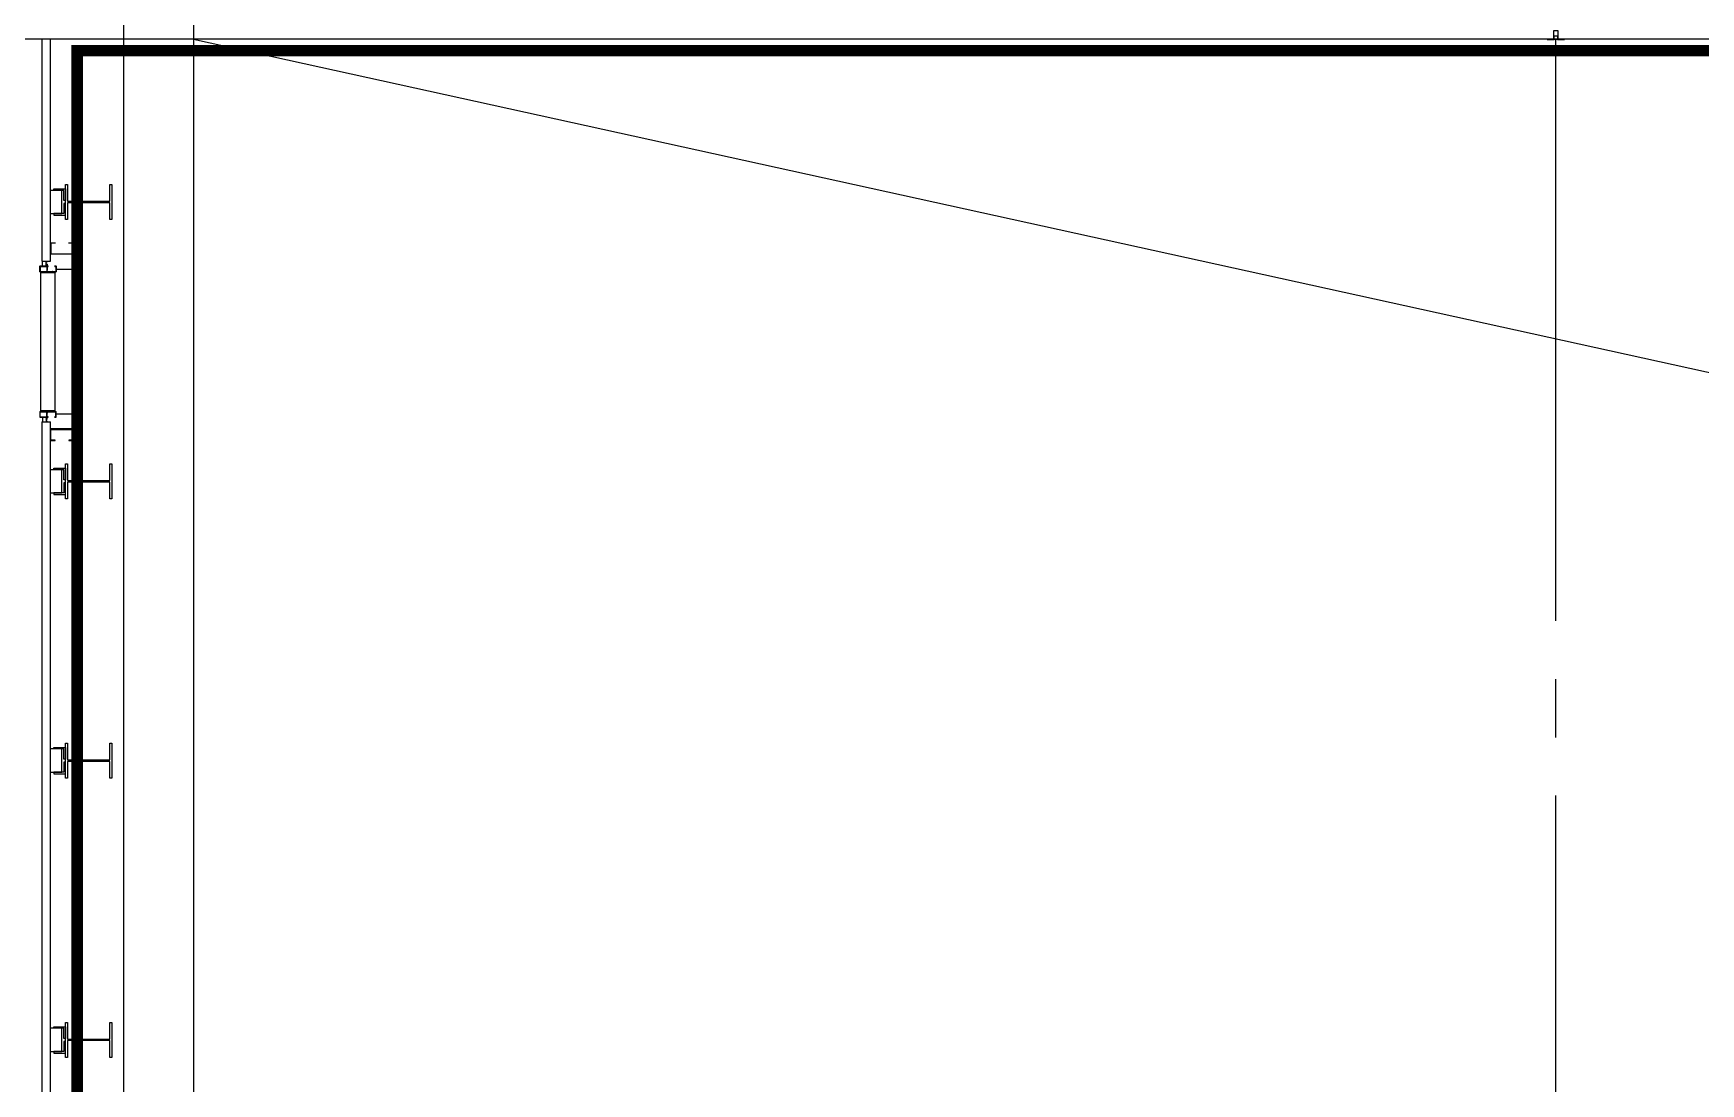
# Model space of a CAD drawing. Header units: millimetres. Extents: x -48783 to 29932, y 8989 to 23940.
# Drawn here: x 20046 to 20762, y 11051 to 11502 of the extents above; entities that cross this region are included whole.
import ezdxf

# ---------------------------------------------------------------- set-up
doc = ezdxf.new("R2010")
doc.units = ezdxf.units.MM
doc.header["$LTSCALE"] = 100
doc.linetypes.add('X-N-FAB-L20$0$COL-CEN-LIN', pattern=[3.25, 2.5, -0.25, 0.25, -0.25])
for name, color, linetype in [('0-XREF', 7, 'Continuous'), ('X-N-FAB-L20$0$04', 8, 'Continuous'), ('X-N-FAB-L20$0$BLOCK', 8, 'Continuous'), ('X-N-FAB-L20$0$CCL', 8, 'X-N-FAB-L20$0$COL-CEN-LIN'), ('X-N-FAB-L20$0$WALL-P', 8, 'Continuous')]:
    doc.layers.add(name, color=color, linetype=linetype)

# ---------------------------------------------------------------- blocks, each defined once
blk = doc.blocks.new('X-N-FAB-L20$0$A$C20c95bda')
at = {"layer": 'X-N-FAB-L20$0$CCL'}
blk.add_line((21720, 0), (21720, 9160), dxfattribs=at)
blk = doc.blocks.new('X-N-FAB-L20$0$A$C1d07c4d4')
at = {"layer": 'X-N-FAB-L20$0$04'}
for p, q in [((20802.44, 910), (20802.44, 160)), ((20832.44, 910), (20832.44, 160)), ((20767.44, 779.5), (20767.44, 875)), ((20770.99, 779.5), (20770.99, 875)), ((20832.44, 875), (24082.44, 160)), ((20781.07, 786.41), (20781.07, 778.58)), ((20766.44, 775.03), (20766.44, 777.45)), ((20766.47, 775), (20773.44, 775)), ((20766.49, 777.5), (20768.71, 777.5)), ((20766.6, 777.34), (20766.6, 775.16)), ((20766.6, 777.34), (20769.44, 777.34)), ((20766.6, 775.16), (20768.71, 775.16)), ((20767.54, 779.5), (20769.44, 779.5)), ((20767.63, 777.72), (20767.63, 779.3)), ((20768.71, 777.5), (20768.74, 777.47)), ((20768.71, 775.16), (20768.74, 775.13)), ((20768.77, 777.5), (20768.74, 777.47)), ((20768.77, 775.16), (20768.74, 775.13)), ((20768.77, 777.5), (20769.24, 777.5)), ((20768.77, 775.16), (20769.44, 775.16)), ((20769.24, 777.58), (20769.24, 779.5)), ((20769.24, 778.27), (20769.24, 778.23)), ((20769.24, 777.57), (20769.24, 777.5)), ((20769.27, 778.3), (20769.55, 778.3)), ((20769.27, 778.2), (20769.44, 778.2)), ((20769.29, 777.6), (20769.44, 777.5)), ((20769.44, 779.5), (20770.99, 779.5)), ((20769.44, 779), (20769.44, 779.5)), ((20769.44, 778.2), (20769.44, 777.95)), ((20769.44, 777.95), (20769.47, 777.92)), ((20769.44, 777.89), (20769.47, 777.92)), ((20769.44, 777.89), (20769.44, 777.5)), ((20769.44, 777.34), (20769.44, 775.16)), ((20769.54, 777.34), (20769.6, 776.84)), ((20769.54, 777.34), (20769.96, 777.34)), ((20769.54, 775.16), (20769.6, 775.66)), ((20769.54, 775.16), (20771.81, 775.16)), ((20769.6, 778.25), (20769.6, 777.5)), ((20769.6, 777.5), (20769.96, 777.5)), ((20769.6, 776.84), (20769.6, 775.66)), ((20771.81, 775.16), (20771.84, 775.13)), ((20771.87, 775.16), (20771.84, 775.13)), ((20771.87, 775.16), (20773.28, 775.16)), ((20772.92, 777.5), (20773.39, 777.5)), ((20772.92, 777.34), (20773.28, 777.34)), ((20773.28, 777.34), (20773.28, 775.16)), ((20773.44, 777.45), (20773.44, 775)), ((20773.44, 776.08), (20783.21, 776.08)), ((20781.07, 778.58), (20783.21, 778.58)), ((20783.41, 778.38), (20783.41, 776.28)), ((20783.41, 776.28), (20783.41, 713.28)), ((20766.44, 714.97), (20766.44, 712.55)), ((20766.47, 715), (20773.44, 715)), ((20766.49, 712.5), (20768.71, 712.5)), ((20766.6, 714.84), (20768.71, 714.84)), ((20766.6, 712.66), (20766.6, 714.84)), ((20766.6, 712.66), (20769.44, 712.66)), ((20767.44, 0), (20767.44, 710.5)), ((20767.54, 710.5), (20769.44, 710.5)), ((20767.63, 712.28), (20767.63, 710.7)), ((20768.71, 714.84), (20768.74, 714.87)), ((20768.71, 712.5), (20768.74, 712.53)), ((20768.77, 714.84), (20768.74, 714.87)), ((20768.77, 712.5), (20768.74, 712.53)), ((20768.77, 714.84), (20769.44, 714.84)), ((20768.77, 712.5), (20769.24, 712.5)), ((20769.24, 712.43), (20769.24, 712.5)), ((20769.24, 712.42), (20769.24, 710.5)), ((20769.24, 711.73), (20769.24, 711.77)), ((20769.27, 711.8), (20769.44, 711.8)), ((20769.27, 711.7), (20769.55, 711.7)), ((20769.29, 712.4), (20769.44, 712.5)), ((20769.44, 712.66), (20769.44, 714.84)), ((20769.44, 712.11), (20769.44, 712.5)), ((20769.44, 712.11), (20769.47, 712.08)), ((20769.44, 712.05), (20769.47, 712.08)), ((20769.44, 711.8), (20769.44, 712.05)), ((20769.44, 711), (20769.44, 710.5)), ((20769.44, 710.5), (20770.99, 710.5)), ((20769.54, 714.84), (20771.81, 714.84)), ((20769.54, 714.84), (20769.6, 714.34)), ((20769.54, 712.66), (20769.6, 713.16)), ((20769.54, 712.66), (20769.96, 712.66)), ((20769.6, 713.16), (20769.6, 714.34)), ((20769.6, 712.5), (20769.96, 712.5)), ((20769.6, 711.75), (20769.6, 712.5)), ((20770.99, 3.5), (20770.99, 710.5)), ((20771.81, 714.84), (20771.84, 714.87)), ((20771.87, 714.84), (20771.84, 714.87)), ((20771.87, 714.84), (20773.28, 714.84)), ((20772.92, 712.66), (20773.28, 712.66)), ((20772.92, 712.5), (20773.39, 712.5)), ((20773.28, 712.66), (20773.28, 714.84)), ((20773.44, 712.55), (20773.44, 715)), ((20773.44, 713.92), (20783.21, 713.92)), ((20781.07, 711.42), (20783.21, 711.42)), ((20781.07, 703.59), (20781.07, 711.42)), ((20783.41, 711.62), (20783.41, 713.72))]:
    blk.add_line(p, q, dxfattribs=at)
for points in [[(20775.94, 800), (20775.94, 810), (20770.94, 810), (20770.94, 800)], [(20772.44, 810.6), (20777.44, 810.6), (20777.44, 805.6), (20776.84, 805.6), (20776.84, 810), (20772.44, 810)], [(20777.44, 797.5), (20777.44, 812.5), (20778.34, 812.5), (20778.34, 805.3), (20796.54, 805.3), (20796.54, 812.5), (20797.44, 812.5), (20797.44, 797.5), (20796.54, 797.5), (20796.54, 804.7), (20778.34, 804.7), (20778.34, 797.5)], [(20772.44, 799.4), (20777.44, 799.4), (20777.44, 804.4), (20776.84, 804.4), (20776.84, 800), (20772.44, 800)], [(20766.89, 715.29), (20766.89, 774.7), (20772.89, 774.7), (20772.89, 715.29)], [(20775.94, 680), (20775.94, 690), (20770.94, 690), (20770.94, 680)], [(20772.44, 690.6), (20777.44, 690.6), (20777.44, 685.6), (20776.84, 685.6), (20776.84, 690), (20772.44, 690)], [(20777.44, 677.5), (20777.44, 692.5), (20778.34, 692.5), (20778.34, 685.3), (20796.54, 685.3), (20796.54, 692.5), (20797.44, 692.5), (20797.44, 677.5), (20796.54, 677.5), (20796.54, 684.7), (20778.34, 684.7), (20778.34, 677.5)], [(20772.44, 679.4), (20777.44, 679.4), (20777.44, 684.4), (20776.84, 684.4), (20776.84, 680), (20772.44, 680)], [(20775.94, 560), (20775.94, 570), (20770.94, 570), (20770.94, 560)], [(20772.44, 570.6), (20777.44, 570.6), (20777.44, 565.6), (20776.84, 565.6), (20776.84, 570), (20772.44, 570)], [(20777.44, 557.5), (20777.44, 572.5), (20778.34, 572.5), (20778.34, 565.3), (20796.54, 565.3), (20796.54, 572.5), (20797.44, 572.5), (20797.44, 557.5), (20796.54, 557.5), (20796.54, 564.7), (20778.34, 564.7), (20778.34, 557.5)], [(20772.44, 559.4), (20777.44, 559.4), (20777.44, 564.4), (20776.84, 564.4), (20776.84, 560), (20772.44, 560)], [(20777.44, 437.5), (20777.44, 452.5), (20778.34, 452.5), (20778.34, 445.3), (20796.54, 445.3), (20796.54, 452.5), (20797.44, 452.5), (20797.44, 437.5), (20796.54, 437.5), (20796.54, 444.7), (20778.34, 444.7), (20778.34, 437.5)], [(20775.94, 440), (20775.94, 450), (20770.94, 450), (20770.94, 440)], [(20772.44, 450.6), (20777.44, 450.6), (20777.44, 445.6), (20776.84, 445.6), (20776.84, 450), (20772.44, 450)], [(20772.44, 439.4), (20777.44, 439.4), (20777.44, 444.4), (20776.84, 444.4), (20776.84, 440), (20772.44, 440)]]:
    blk.add_lwpolyline(points, close=True, dxfattribs=at)
for points in [[(20772.99, 787.28), (20771.22, 787.28), (20771.22, 782.74), (20780.76, 782.74), (20780.76, 787.28), (20778.99, 787.28), (20778.99, 787.51), (20780.76, 787.51, -0.414214), (20780.99, 787.28), (20780.99, 782.74, -0.414214), (20780.76, 782.51), (20771.22, 782.51, -0.414214), (20770.99, 782.74), (20770.99, 787.28, -0.414214), (20771.22, 787.51), (20772.99, 787.51)], [(20772.99, 702.72), (20771.22, 702.72), (20771.22, 707.26), (20780.76, 707.26), (20780.76, 702.72), (20778.99, 702.72), (20778.99, 702.49), (20780.76, 702.49, 0.414214), (20780.99, 702.72), (20780.99, 707.26, 0.414214), (20780.76, 707.49), (20771.22, 707.49, 0.414214), (20770.99, 707.26), (20770.99, 702.72, 0.414214), (20771.22, 702.49), (20772.99, 702.49)]]:
    blk.add_lwpolyline(points, format="xyb", close=True, dxfattribs=at)
for centre, radius, start, end in [((20766.49, 777.45), 0.05, 90, 180), ((20766.47, 775.03), 0.03, 180, 270), ((20767.54, 779.6), 0.1, 180, 270), ((20767.44, 779.33), 0.198, 351.3533, 58.92952), ((20767.44, 777.69), 0.198, 301.07048, 8.6467), ((20769.27, 778.27), 0.03, 90, 180), ((20769.27, 778.23), 0.03, 180, 270), ((20769.27, 777.57), 0.03, 56.97613, 180), ((20769.55, 778.25), 0.05, 360, 90), ((20769.96, 777.42), 0.08, 269.99997, 90.00003), ((20772.92, 777.42), 0.08, 90, 270), ((20773.39, 777.45), 0.05, 360, 90), ((20783.21, 778.38), 0.2, 0, 90), ((20783.21, 776.28), 0.2, 270, 0), ((20766.47, 714.97), 0.03, 90, 180), ((20766.49, 712.55), 0.05, 180, 270), ((20767.54, 710.4), 0.1, 90, 180), ((20767.44, 712.31), 0.198, 351.3533, 58.92952), ((20767.44, 710.67), 0.198, 301.07048, 8.6467), ((20769.27, 712.43), 0.03, 180, 303.02387), ((20769.27, 711.77), 0.03, 90, 180), ((20769.27, 711.73), 0.03, 180, 270), ((20769.55, 711.75), 0.05, 270, 0), ((20769.96, 712.58), 0.08, 269.99997, 90.00003), ((20772.92, 712.58), 0.08, 90, 270), ((20773.39, 712.55), 0.05, 270, 0), ((20783.21, 713.72), 0.2, 0, 90), ((20783.21, 711.62), 0.2, 270, 0)]:
    blk.add_arc(centre, radius, start, end, dxfattribs=at)
at = {"layer": 'X-N-FAB-L20$0$WALL-P'}
blk.add_line((23317.44, 875), (20564.44, 875), dxfattribs=at)
blk.add_lwpolyline([(21413.69, 874.8), (21416.69, 874.8), (21416.69, 876.4), (21418.19, 876.4), (21418.19, 874.8), (21421.19, 874.8)], dxfattribs=at)
blk.add_lwpolyline([(21416.44, 875), (21418.44, 875), (21418.44, 878.5), (21416.44, 878.5)], close=True, dxfattribs=at)
blk = doc.blocks.new('X-N-FAB-L20')
at = {"const_width": 5}
blk.add_lwpolyline([(20065, 11495), (23435, 11495), (23435, 10715), (20065, 10715)], close=True, dxfattribs=at)
blk.add_blockref('X-N-FAB-L20$0$A$C1d07c4d4', (-717.44, 10625))
at = {"layer": 'X-N-FAB-L20$0$BLOCK'}
blk.add_blockref('X-N-FAB-L20$0$A$C20c95bda', (-1020, 10600), dxfattribs=at)

msp = doc.modelspace()

# ---------------------------------------------------------------- block references
at = {"layer": '0-XREF'}
msp.add_blockref('X-N-FAB-L20', (0, 0), dxfattribs=at)

doc.saveas('drawing.dxf')
